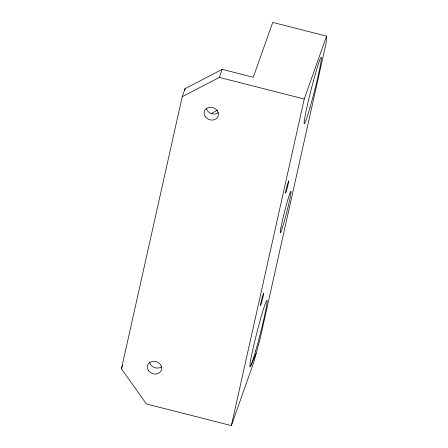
<?xml version="1.0" encoding="UTF-8"?>
<svg xmlns="http://www.w3.org/2000/svg" width="448" height="448" viewBox="0 0 448 448"><rect width="100%" height="100%" fill="white"/><g stroke="black" fill="none" stroke-linecap="round" stroke-linejoin="round"><path stroke-width="0.67" d="M326.553 36.12L326.138 42.946L260.075 338.873L253.646 362.684L231.364 425.6L146.44 403.962L121.447 368.833L182.213 96.701L185.058 88.654L222.208 69.356L253.277 77.274L272.709 22.4L326.553 36.12L304.231 99.025L231.364 425.6M184.604 90.686L185.058 88.654M182.213 96.701L219.358 77.403L222.208 69.356M121.447 368.833L122.539 365.736M250.757 365.786L256.127 353.489M211.439 113.49L217.526 110.074M219.358 77.403L304.231 99.025M161.661 366.649A7.28 6.311 19.5 0 1 154.392 367.522A7.28 6.311 19.5 0 1 149.587 362.062M218.372 112.661A7.28 6.311 19.5 0 1 211.109 113.534A7.28 6.311 19.5 0 1 206.304 108.074M280.946 227.511L280.521 229.813A21.403 1.12 -75.7 0 0 286.233 214.2A21.403 1.12 -75.7 0 0 290.242 192.416A21.403 1.12 -75.7 0 0 281.142 226.442L280.946 227.511M286.44 190.826A6.423 0.336 -75.7 0 0 288.764 180.813A6.423 0.336 -75.7 0 0 286.244 189.274A6.423 0.336 -75.7 0 0 286.44 190.826M261.514 302.658A6.423 0.336 -75.7 0 0 263.62 293.227A6.423 0.336 -75.7 0 0 260.966 302.467A6.423 0.336 -75.7 0 0 261.514 302.658M148.59 370.77A7.28 6.311 19.5 0 0 160.989 371.006A7.28 6.311 19.5 0 0 154.05 361.256A7.28 6.311 19.5 0 0 148.59 370.77M205.302 116.777A7.28 6.311 19.5 0 0 217.7 117.018A7.28 6.311 19.5 0 0 210.762 107.262A7.28 6.311 19.5 0 0 205.302 116.777M310.01 107.57A34.25 1.786 -75.7 0 0 321.233 57.294A34.25 1.786 -75.7 0 0 307.07 106.568A34.25 1.786 -75.7 0 0 310.01 107.57M255.73 350.678A34.25 1.786 -75.7 0 0 266.952 300.401A34.25 1.786 -75.7 0 0 252.79 349.675A34.25 1.786 -75.7 0 0 255.73 350.678"/></g></svg>
